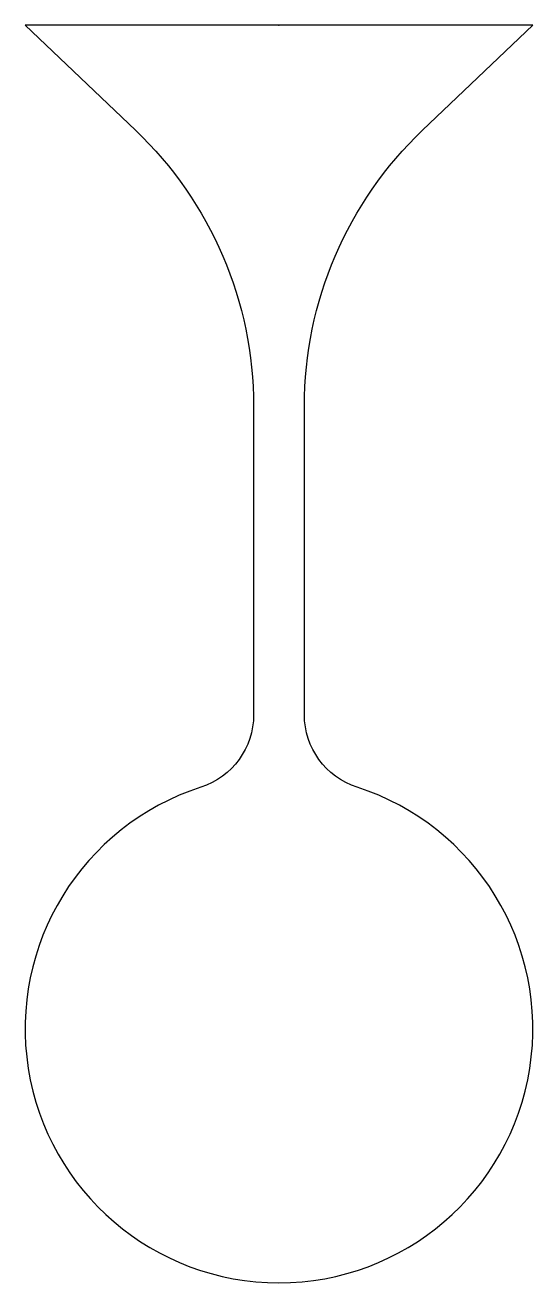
# Model space of a CAD drawing. Header units: millimetres. Extents: x -10 to 10, y -49.5 to 0.
import ezdxf

# ---------------------------------------------------------------- set-up
doc = ezdxf.new("R2010")
doc.units = ezdxf.units.MM
doc.layers.get('0').update_dxf_attribs({"linetype": 'CONTINUOUS'})

msp = doc.modelspace()

# ---------------------------------------------------------------- linework, layer by layer
msp.add_lwpolyline([(-3.077, -30, 6.342329), (3.077, -30, -0.325305), (1, -27.146), (1, -15, -0.205258), (5.655, -4.138), (10, 0), (-10, 0), (-5.655, -4.138, -0.205258), (-1, -15), (-1, -27.146, -0.325305)], format="xyb", close=True)
msp.add_point((0, 0))

doc.saveas('drawing.dxf')
